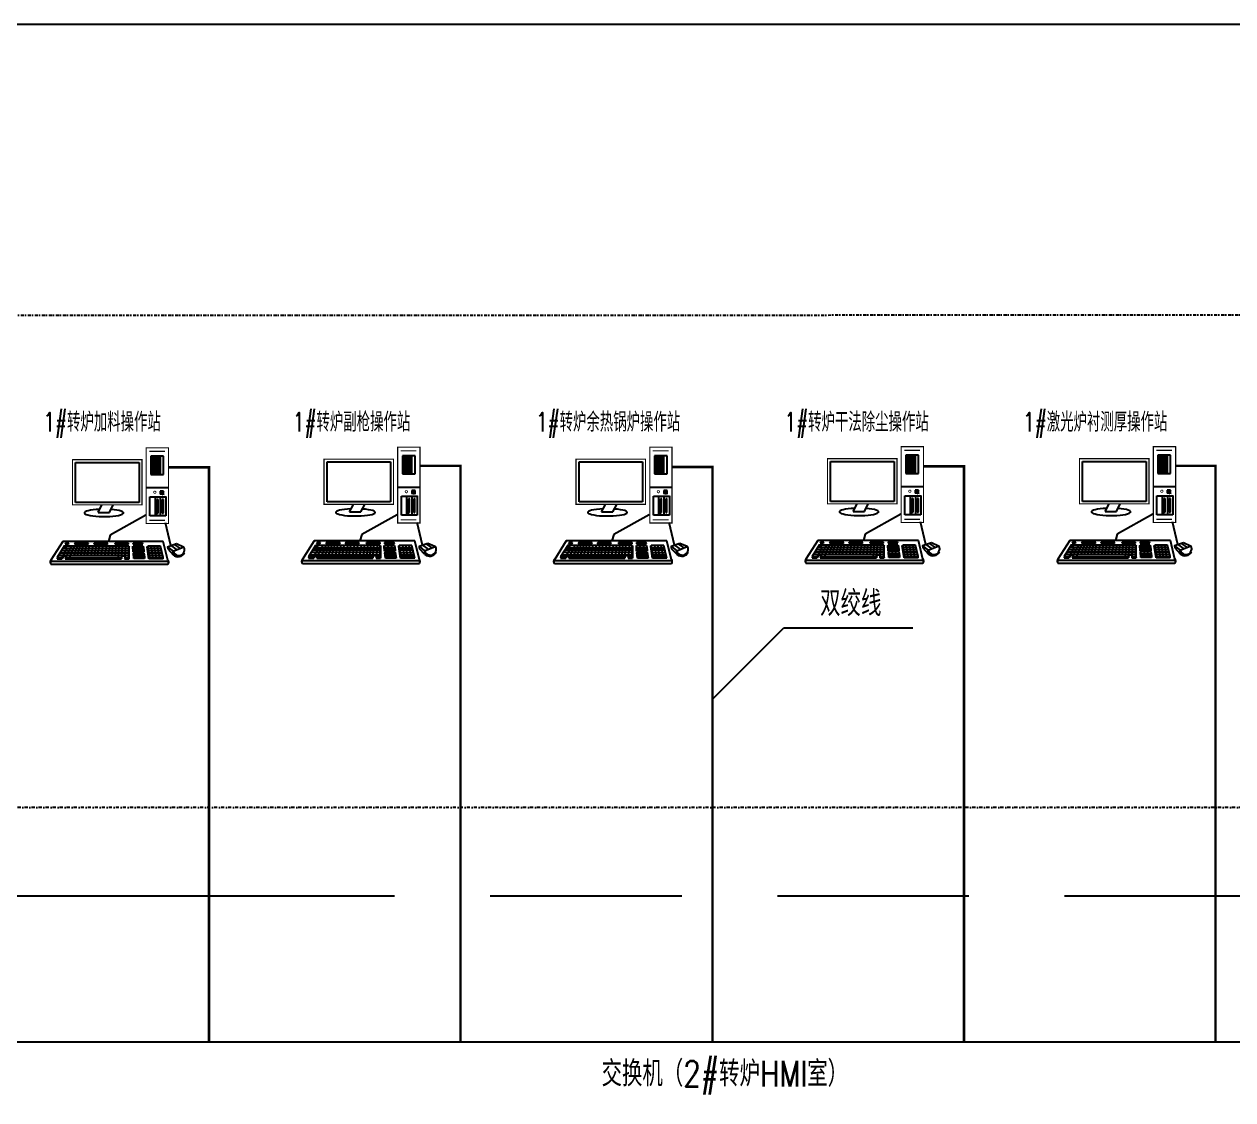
# Model space of a CAD drawing. Extents: x 3579 to 5426, y 430 to 1024.
# Drawn here: x 4655.3 to 4844.7, y 855.4 to 1023.9 of the extents above; entities that cross this region are included whole.
import ezdxf

# ---------------------------------------------------------------- set-up
doc = ezdxf.new("R2010")
doc.units = 0
doc.linetypes.add('AM_ISO09W050', pattern=[22.5, 12, -1.5, 3, -1.5, 3, -1.5])
doc.linetypes.add('DASHDOT', pattern=[1, 0.5, -0.25, 0, -0.25])
doc.layers.get('0').update_dxf_attribs({"linetype": 'CONTINUOUS'})
doc.layers.add('TKB', color=7, linetype='CONTINUOUS')
doc.styles.add('HZB', font='txtB', dxfattribs={"width": 0.8, "bigfont": 'HzTxtB'})

msp = doc.modelspace()

# ---------------------------------------------------------------- linework, layer by layer
at = {"linetype": 'DASHDOT'}
for p, q in [((4605.25, 978.32), (4891.24, 978.37)), ((4891.24, 901.17), (4605.25, 901.17))]:
    msp.add_line(p, q, dxfattribs=at)
for p, q in [((4663.34, 955.26), (4673.28, 955.26)), ((4663.34, 948.97), (4663.34, 955.26)), ((4673.28, 955.26), (4673.28, 948.97)), ((4675.14, 956.22), (4675.14, 953.37)), ((4677.13, 956.22), (4675.14, 956.22)), ((4675.51, 953.37), (4675.51, 956.22)), ((4675.67, 953.37), (4675.67, 956.22)), ((4675.83, 953.37), (4675.83, 956.22)), ((4675.99, 953.37), (4675.99, 956.22)), ((4676.16, 953.37), (4676.16, 956.22)), ((4676.3, 953.37), (4676.3, 956.22)), ((4676.46, 953.37), (4676.46, 956.22)), ((4676.64, 953.37), (4676.64, 956.22)), ((4677.13, 953.37), (4677.13, 956.22)), ((4702.75, 955.34), (4712.69, 955.34)), ((4702.75, 949.05), (4702.75, 955.34)), ((4712.69, 955.34), (4712.69, 949.05)), ((4714.55, 956.3), (4714.55, 953.45)), ((4716.54, 956.3), (4714.55, 956.3)), ((4714.92, 953.45), (4714.92, 956.3)), ((4715.08, 953.45), (4715.08, 956.3)), ((4715.24, 953.45), (4715.24, 956.3)), ((4715.41, 953.45), (4715.41, 956.3)), ((4715.57, 953.45), (4715.57, 956.3)), ((4715.71, 953.45), (4715.71, 956.3)), ((4715.87, 953.45), (4715.87, 956.3)), ((4716.05, 953.45), (4716.05, 956.3)), ((4716.54, 953.45), (4716.54, 956.3)), ((4742.24, 955.34), (4752.18, 955.34)), ((4742.24, 949.05), (4742.24, 955.34)), ((4752.18, 955.34), (4752.18, 949.05)), ((4754.04, 956.3), (4754.04, 953.45)), ((4756.03, 956.3), (4754.04, 956.3)), ((4754.41, 953.45), (4754.41, 956.3)), ((4754.57, 953.45), (4754.57, 956.3)), ((4754.73, 953.45), (4754.73, 956.3)), ((4754.9, 953.45), (4754.9, 956.3)), ((4755.06, 953.45), (4755.06, 956.3)), ((4755.2, 953.45), (4755.2, 956.3)), ((4755.36, 953.45), (4755.36, 956.3)), ((4755.54, 953.45), (4755.54, 956.3)), ((4756.03, 953.45), (4756.03, 956.3)), ((4781.65, 955.42), (4791.6, 955.42)), ((4781.65, 949.13), (4781.65, 955.42)), ((4791.6, 955.42), (4791.6, 949.13)), ((4793.45, 956.38), (4793.45, 953.53)), ((4795.44, 956.38), (4793.45, 956.38)), ((4793.82, 953.53), (4793.82, 956.38)), ((4793.98, 953.53), (4793.98, 956.38)), ((4794.14, 953.53), (4794.14, 956.38)), ((4794.31, 953.53), (4794.31, 956.38)), ((4794.47, 953.53), (4794.47, 956.38)), ((4794.61, 953.53), (4794.61, 956.38)), ((4794.77, 953.53), (4794.77, 956.38)), ((4794.96, 953.53), (4794.96, 956.38)), ((4795.44, 953.53), (4795.44, 956.38)), ((4821.14, 955.42), (4831.09, 955.42)), ((4821.14, 949.13), (4821.14, 955.42)), ((4831.09, 955.42), (4831.09, 949.13)), ((4832.94, 956.38), (4832.94, 953.53)), ((4834.93, 956.38), (4832.94, 956.38)), ((4833.31, 953.53), (4833.31, 956.38)), ((4833.47, 953.53), (4833.47, 956.38)), ((4833.64, 953.53), (4833.64, 956.38)), ((4833.8, 953.53), (4833.8, 956.38)), ((4833.96, 953.53), (4833.96, 956.38)), ((4834.1, 953.53), (4834.1, 956.38)), ((4834.26, 953.53), (4834.26, 956.38)), ((4834.45, 953.53), (4834.45, 956.38)), ((4834.93, 953.53), (4834.93, 956.38)), ((4675.14, 953.37), (4677.13, 953.37)), ((4714.55, 953.45), (4716.54, 953.45)), ((4754.04, 953.45), (4756.03, 953.45)), ((4793.45, 953.53), (4795.44, 953.53)), ((4832.94, 953.53), (4834.93, 953.53)), ((4677.9, 951.26), (4674.4, 951.26)), ((4717.31, 951.34), (4713.81, 951.34)), ((4716.54, 950.83), (4716.01, 950.83)), ((4716.01, 950.83), (4716.01, 950.37)), ((4716.26, 950.8), (4716.01, 950.83)), ((4716.45, 950.72), (4716.26, 950.8)), ((4716.26, 950.8), (4716.26, 950.34)), ((4716.53, 950.83), (4716.45, 950.72)), ((4716.54, 950.37), (4716.54, 950.83)), ((4756.8, 951.34), (4753.31, 951.34)), ((4756.03, 950.83), (4755.5, 950.83)), ((4755.5, 950.83), (4755.5, 950.37)), ((4755.75, 950.8), (4755.5, 950.83)), ((4755.94, 950.72), (4755.75, 950.8)), ((4755.75, 950.8), (4755.75, 950.34)), ((4756.02, 950.83), (4755.94, 950.72)), ((4756.03, 950.37), (4756.03, 950.83)), ((4796.21, 951.42), (4792.72, 951.42)), ((4795.44, 950.91), (4794.91, 950.91)), ((4794.91, 950.91), (4794.91, 950.45)), ((4795.16, 950.88), (4794.91, 950.91)), ((4795.35, 950.8), (4795.16, 950.88)), ((4795.16, 950.88), (4795.16, 950.42)), ((4795.44, 950.91), (4795.35, 950.8)), ((4795.36, 950.8), (4795.36, 950.34)), ((4795.44, 950.45), (4795.44, 950.91)), ((4835.71, 951.42), (4832.21, 951.42)), ((4834.93, 950.91), (4834.4, 950.91)), ((4834.4, 950.91), (4834.4, 950.45)), ((4834.65, 950.88), (4834.4, 950.91)), ((4834.85, 950.8), (4834.65, 950.88)), ((4834.66, 950.88), (4834.66, 950.42)), ((4834.93, 950.91), (4834.85, 950.8)), ((4834.85, 950.8), (4834.85, 950.34)), ((4834.93, 950.45), (4834.93, 950.91)), ((4673.28, 948.97), (4663.34, 948.97)), ((4674.98, 946.88), (4674.98, 949.87)), ((4674.98, 949.87), (4677.5, 949.87)), ((4675.79, 949.87), (4675.79, 946.88)), ((4676.09, 949.45), (4676.09, 947.3)), ((4676.3, 949.45), (4676.09, 949.45)), ((4676.27, 947.3), (4676.27, 949.45)), ((4677.13, 950.75), (4676.6, 950.75)), ((4676.6, 950.75), (4676.6, 950.29)), ((4676.85, 950.72), (4676.6, 950.75)), ((4676.85, 950.26), (4676.6, 950.29)), ((4676.62, 949.85), (4676.62, 946.86)), ((4677.04, 950.64), (4676.85, 950.72)), ((4676.85, 950.72), (4676.85, 950.26)), ((4677.04, 950.18), (4676.85, 950.26)), ((4676.92, 949.45), (4676.92, 947.3)), ((4677.13, 949.45), (4676.92, 949.45)), ((4677.12, 950.75), (4677.04, 950.64)), ((4677.12, 950.29), (4677.04, 950.18)), ((4677.05, 950.64), (4677.05, 950.18)), ((4677.11, 947.3), (4677.11, 949.45)), ((4677.13, 950.29), (4677.13, 950.75)), ((4677.48, 949.92), (4677.48, 946.88)), ((4712.69, 949.05), (4702.75, 949.05)), ((4714.39, 946.96), (4714.39, 949.95)), ((4714.39, 949.95), (4716.91, 949.95)), ((4715.2, 949.95), (4715.2, 946.96)), ((4715.5, 949.53), (4715.5, 947.38)), ((4715.71, 949.53), (4715.5, 949.53)), ((4715.68, 947.38), (4715.68, 949.53)), ((4716.26, 950.34), (4716.01, 950.37)), ((4716.03, 949.93), (4716.03, 946.94)), ((4716.45, 950.26), (4716.26, 950.34)), ((4716.33, 949.53), (4716.33, 947.38)), ((4716.54, 949.53), (4716.33, 949.53)), ((4716.53, 950.37), (4716.45, 950.26)), ((4716.46, 950.72), (4716.46, 950.26)), ((4716.52, 947.38), (4716.52, 949.53)), ((4716.89, 950), (4716.89, 946.96)), ((4752.18, 949.05), (4742.24, 949.05)), ((4753.88, 946.96), (4753.88, 949.95)), ((4753.88, 949.95), (4756.4, 949.95)), ((4754.69, 949.95), (4754.69, 946.96)), ((4754.99, 949.53), (4754.99, 947.38)), ((4755.2, 949.53), (4754.99, 949.53)), ((4755.17, 947.38), (4755.17, 949.53)), ((4755.75, 950.34), (4755.5, 950.37)), ((4755.52, 949.93), (4755.52, 946.94)), ((4755.94, 950.26), (4755.75, 950.34)), ((4755.82, 949.53), (4755.82, 947.38)), ((4756.03, 949.53), (4755.82, 949.53)), ((4756.02, 950.37), (4755.94, 950.26)), ((4755.95, 950.72), (4755.95, 950.26)), ((4756.01, 947.38), (4756.01, 949.53)), ((4756.38, 950), (4756.38, 946.96)), ((4791.6, 949.13), (4781.65, 949.13)), ((4793.29, 947.04), (4793.29, 950.03)), ((4793.29, 950.03), (4795.81, 950.03)), ((4794.1, 950.03), (4794.1, 947.04)), ((4794.4, 949.61), (4794.4, 947.46)), ((4794.61, 949.61), (4794.4, 949.61)), ((4794.58, 947.46), (4794.58, 949.61)), ((4795.16, 950.42), (4794.91, 950.44)), ((4794.93, 950.01), (4794.93, 947.02)), ((4795.35, 950.34), (4795.16, 950.42)), ((4795.23, 949.61), (4795.23, 947.46)), ((4795.44, 949.61), (4795.23, 949.61)), ((4795.44, 950.45), (4795.35, 950.34)), ((4795.42, 947.46), (4795.42, 949.61)), ((4795.79, 950.07), (4795.79, 947.04)), ((4831.09, 949.13), (4821.14, 949.13)), ((4832.78, 947.04), (4832.78, 950.03)), ((4832.78, 950.03), (4835.3, 950.03)), ((4833.59, 950.03), (4833.59, 947.04)), ((4833.89, 949.61), (4833.89, 947.46)), ((4834.1, 949.61), (4833.89, 949.61)), ((4834.08, 947.46), (4834.08, 949.61)), ((4834.65, 950.42), (4834.4, 950.44)), ((4834.42, 950.01), (4834.42, 947.02)), ((4834.85, 950.34), (4834.65, 950.42)), ((4834.72, 949.61), (4834.72, 947.46)), ((4834.93, 949.61), (4834.72, 949.61)), ((4834.93, 950.45), (4834.85, 950.34)), ((4834.91, 947.46), (4834.91, 949.61)), ((4835.28, 950.07), (4835.28, 947.04)), ((4666.86, 947.42), (4667.47, 948.61)), ((4666.86, 947.42), (4668.63, 947.42)), ((4668.63, 947.42), (4669.25, 948.61)), ((4674.34, 946.97), (4668.77, 943.86)), ((4676.09, 947.3), (4676.27, 947.3)), ((4676.92, 947.3), (4677.11, 947.3)), ((4706.27, 947.5), (4706.89, 948.68)), ((4706.27, 947.5), (4708.04, 947.5)), ((4708.04, 947.5), (4708.66, 948.68)), ((4713.75, 947.05), (4708.19, 943.94)), ((4715.5, 947.38), (4715.68, 947.38)), ((4716.33, 947.38), (4716.52, 947.38)), ((4745.76, 947.5), (4746.38, 948.68)), ((4745.76, 947.5), (4747.53, 947.5)), ((4747.53, 947.5), (4748.15, 948.68)), ((4753.24, 947.05), (4747.68, 943.94)), ((4754.99, 947.38), (4755.17, 947.38)), ((4755.82, 947.38), (4756.01, 947.38)), ((4785.17, 947.58), (4785.79, 948.76)), ((4785.17, 947.58), (4786.94, 947.58)), ((4786.94, 947.58), (4787.56, 948.76)), ((4792.65, 947.13), (4787.09, 944.02)), ((4795.79, 947.04), (4793.29, 947.04)), ((4794.4, 947.46), (4794.58, 947.46)), ((4795.23, 947.46), (4795.42, 947.46)), ((4824.66, 947.58), (4825.28, 948.76)), ((4824.66, 947.58), (4826.43, 947.58)), ((4826.43, 947.58), (4827.05, 948.76)), ((4832.15, 947.13), (4826.58, 944.02)), ((4835.28, 947.04), (4832.78, 947.04)), ((4833.89, 947.46), (4834.08, 947.46)), ((4834.72, 947.46), (4834.91, 947.46)), ((4677.48, 946.88), (4674.98, 946.88)), ((4678.27, 942.23), (4677.44, 945.78)), ((4716.89, 946.96), (4714.39, 946.96)), ((4717.68, 942.31), (4716.85, 945.86)), ((4756.38, 946.96), (4753.88, 946.96)), ((4757.17, 942.31), (4756.34, 945.86)), ((4796.59, 942.39), (4795.75, 945.94)), ((4836.08, 942.39), (4835.24, 945.94)), ((4668.77, 943.86), (4668.48, 942.86)), ((4708.19, 943.94), (4707.89, 942.94)), ((4747.68, 943.94), (4747.38, 942.94)), ((4787.09, 944.02), (4786.8, 943.02)), ((4826.58, 944.02), (4826.29, 943.02)), ((4661.32, 942.86), (4659.46, 939.93)), ((4661.55, 942.14), (4660.45, 940.36)), ((4661.12, 941.45), (4671.68, 941.45)), ((4662, 941.8), (4661.21, 940.36)), ((4677.09, 942.86), (4661.32, 942.86)), ((4661.34, 941.79), (4671.68, 941.79)), ((4671.68, 942.14), (4661.51, 942.14)), ((4661.8, 942.62), (4661.69, 942.42)), ((4661.69, 942.42), (4662.23, 942.42)), ((4661.76, 941.8), (4661.93, 942.14)), ((4662.65, 942.14), (4661.76, 940.36)), ((4662.3, 942.62), (4661.79, 942.62)), ((4662.23, 942.42), (4662.3, 942.62)), ((4663.13, 942.14), (4662.51, 940.67)), ((4663.58, 942.11), (4663.06, 940.67)), ((4663.28, 942.62), (4663.16, 942.42)), ((4663.16, 942.42), (4665.32, 942.42)), ((4665.39, 942.62), (4663.27, 942.62)), ((4664.02, 942.11), (4663.58, 940.7)), ((4663.79, 942.62), (4663.71, 942.41)), ((4664.5, 942.14), (4664.09, 940.7)), ((4664.28, 942.62), (4664.22, 942.42)), ((4664.98, 942.14), (4664.64, 940.7)), ((4664.81, 942.62), (4664.75, 942.41)), ((4665.47, 942.14), (4665.16, 940.7)), ((4665.32, 942.42), (4665.39, 942.62)), ((4665.98, 942.14), (4665.77, 940.74)), ((4666.26, 942.62), (4666.19, 942.42)), ((4666.19, 942.42), (4668.31, 942.42)), ((4668.37, 942.62), (4666.25, 942.62)), ((4666.53, 942.14), (4666.32, 940.74)), ((4666.77, 942.62), (4666.73, 942.41)), ((4667.01, 942.14), (4666.8, 940.74)), ((4667.3, 942.62), (4667.24, 942.42)), ((4667.56, 942.14), (4667.35, 940.74)), ((4667.86, 942.62), (4667.82, 942.41)), ((4668.11, 942.14), (4667.9, 940.74)), ((4668.31, 942.42), (4668.37, 942.62)), ((4668.66, 942.14), (4668.45, 940.74)), ((4669.14, 942.14), (4669.04, 940.7)), ((4669.54, 942.62), (4669.48, 942.42)), ((4669.48, 942.42), (4671.64, 942.42)), ((4671.65, 942.62), (4669.53, 942.62)), ((4669.66, 942.13), (4669.55, 940.69)), ((4670.05, 942.62), (4670.03, 942.41)), ((4670.14, 942.13), (4670.03, 940.69)), ((4670.62, 942.13), (4670.51, 940.69)), ((4670.54, 942.62), (4670.54, 942.42)), ((4671.17, 942.13), (4671.06, 940.69)), ((4671.07, 942.62), (4671.07, 942.41)), ((4671.64, 942.42), (4671.65, 942.62)), ((4671.68, 942.14), (4671.74, 942.04)), ((4671.68, 940.36), (4671.68, 942.14)), ((4671.75, 941.97), (4671.75, 942.07)), ((4671.75, 940.15), (4671.75, 941.97)), ((4672.31, 942.06), (4672.33, 942.14)), ((4672.35, 941.26), (4672.31, 942.06)), ((4672.33, 942.63), (4672.35, 942.43)), ((4673.83, 942.64), (4672.34, 942.64)), ((4672.38, 941.46), (4672.34, 942.14)), ((4672.34, 942.14), (4673.92, 942.14)), ((4672.35, 942.43), (4673.89, 942.43)), ((4672.36, 941.26), (4672.38, 941.43)), ((4672.38, 941.8), (4673.95, 941.8)), ((4674.02, 941.46), (4672.38, 941.46)), ((4672.84, 942.64), (4672.87, 942.44)), ((4672.85, 942.14), (4672.92, 941.46)), ((4672.92, 941.45), (4672.92, 941.26)), ((4673.37, 942.64), (4673.41, 942.43)), ((4673.4, 942.14), (4673.47, 941.46)), ((4673.47, 941.45), (4673.46, 941.26)), ((4673.89, 942.43), (4673.83, 942.64)), ((4673.92, 942.14), (4674.02, 941.46)), ((4674.02, 941.46), (4674.03, 941.26)), ((4674.57, 942), (4674.64, 942.14)), ((4674.84, 940.15), (4674.57, 942)), ((4674.69, 941.8), (4674.62, 941.67)), ((4676.63, 942.14), (4674.64, 942.14)), ((4674.64, 942.11), (4674.91, 940.36)), ((4674.73, 941.46), (4674.67, 941.32)), ((4674.71, 941.8), (4676.73, 941.8)), ((4674.74, 941.46), (4676.8, 941.46)), ((4675.15, 942.14), (4675.43, 940.36)), ((4675.63, 942.14), (4675.94, 940.36)), ((4676.15, 942.14), (4676.49, 940.36)), ((4677.04, 940.36), (4676.63, 942.14)), ((4677.8, 939.93), (4677.09, 942.86)), ((4677.75, 942.05), (4679.15, 942.53)), ((4677.75, 942.05), (4677.77, 941.69)), ((4677.75, 942.03), (4678.63, 941.33)), ((4677.77, 941.69), (4678.63, 940.77)), ((4678.25, 942.25), (4679.21, 941.55)), ((4678.63, 941.33), (4680.29, 942.01)), ((4678.63, 940.77), (4678.65, 941.31)), ((4678.79, 942.41), (4679.73, 941.77)), ((4679.15, 942.53), (4680.25, 942.03)), ((4680.25, 942.03), (4680.32, 941.98)), ((4700.73, 942.94), (4698.87, 940.01)), ((4700.96, 942.22), (4699.86, 940.44)), ((4700.53, 941.53), (4711.09, 941.53)), ((4701.41, 941.88), (4700.62, 940.44)), ((4716.5, 942.94), (4700.73, 942.94)), ((4700.75, 941.87), (4711.09, 941.87)), ((4711.09, 942.22), (4700.93, 942.22)), ((4701.21, 942.7), (4701.1, 942.5)), ((4701.1, 942.5), (4701.64, 942.5)), ((4701.17, 941.88), (4701.34, 942.22)), ((4702.06, 942.22), (4701.17, 940.44)), ((4701.71, 942.7), (4701.2, 942.7)), ((4701.64, 942.5), (4701.71, 942.7)), ((4702.54, 942.22), (4701.92, 940.75)), ((4702.99, 942.19), (4702.47, 940.75)), ((4702.69, 942.7), (4702.57, 942.5)), ((4702.57, 942.5), (4704.73, 942.5)), ((4704.8, 942.7), (4702.68, 942.7)), ((4703.43, 942.19), (4702.99, 940.78)), ((4703.2, 942.7), (4703.12, 942.49)), ((4703.91, 942.22), (4703.5, 940.78)), ((4703.69, 942.7), (4703.63, 942.5)), ((4704.4, 942.22), (4704.05, 940.78)), ((4704.22, 942.7), (4704.16, 942.49)), ((4704.88, 942.22), (4704.57, 940.78)), ((4704.73, 942.5), (4704.8, 942.7)), ((4705.39, 942.22), (4705.19, 940.81)), ((4705.67, 942.7), (4705.6, 942.5)), ((4705.6, 942.5), (4707.72, 942.5)), ((4707.78, 942.7), (4705.66, 942.7)), ((4705.94, 942.22), (4705.73, 940.81)), ((4706.18, 942.7), (4706.14, 942.49)), ((4706.42, 942.22), (4706.22, 940.81)), ((4706.71, 942.7), (4706.65, 942.5)), ((4706.97, 942.22), (4706.77, 940.81)), ((4707.27, 942.7), (4707.23, 942.49)), ((4707.52, 942.22), (4707.32, 940.81)), ((4707.72, 942.5), (4707.78, 942.7)), ((4708.07, 942.22), (4707.86, 940.81)), ((4708.55, 942.22), (4708.45, 940.78)), ((4708.95, 942.7), (4708.9, 942.5)), ((4708.9, 942.5), (4711.05, 942.5)), ((4711.06, 942.7), (4708.94, 942.7)), ((4709.07, 942.21), (4708.96, 940.77)), ((4709.46, 942.7), (4709.44, 942.49)), ((4709.55, 942.21), (4709.44, 940.77)), ((4710.03, 942.21), (4709.93, 940.77)), ((4709.95, 942.7), (4709.95, 942.5)), ((4710.48, 942.7), (4710.49, 942.49)), ((4710.58, 942.21), (4710.48, 940.77)), ((4711.05, 942.5), (4711.06, 942.7)), ((4711.09, 940.44), (4711.09, 942.22)), ((4711.09, 942.21), (4711.15, 942.12)), ((4711.16, 942.05), (4711.16, 942.15)), ((4711.16, 940.23), (4711.16, 942.05)), ((4711.72, 942.14), (4711.75, 942.22)), ((4711.76, 941.34), (4711.72, 942.14)), ((4711.74, 942.71), (4711.76, 942.51)), ((4713.24, 942.72), (4711.75, 942.72)), ((4711.79, 941.54), (4711.75, 942.22)), ((4711.75, 942.22), (4713.33, 942.22)), ((4711.77, 942.51), (4713.3, 942.51)), ((4711.77, 941.34), (4711.79, 941.51)), ((4713.44, 941.34), (4711.77, 941.34)), ((4711.79, 941.88), (4713.36, 941.88)), ((4713.43, 941.54), (4711.79, 941.54)), ((4712.25, 942.72), (4712.28, 942.52)), ((4712.26, 942.22), (4712.33, 941.54)), ((4712.33, 941.53), (4712.33, 941.34)), ((4712.78, 942.72), (4712.82, 942.51)), ((4712.81, 942.22), (4712.88, 941.54)), ((4712.88, 941.53), (4712.87, 941.34)), ((4713.3, 942.51), (4713.24, 942.72)), ((4713.33, 942.22), (4713.43, 941.54)), ((4713.43, 941.54), (4713.44, 941.34)), ((4713.98, 942.08), (4714.05, 942.22)), ((4714.25, 940.23), (4713.98, 942.08)), ((4714.1, 941.88), (4714.03, 941.75)), ((4716.04, 942.22), (4714.05, 942.22)), ((4714.05, 942.19), (4714.32, 940.44)), ((4714.14, 941.54), (4714.08, 941.4)), ((4714.12, 941.88), (4716.14, 941.88)), ((4714.15, 941.54), (4716.21, 941.54)), ((4714.56, 942.22), (4714.84, 940.44)), ((4715.04, 942.22), (4715.35, 940.44)), ((4715.56, 942.22), (4715.9, 940.44)), ((4716.45, 940.44), (4716.04, 942.22)), ((4717.21, 940.01), (4716.5, 942.94)), ((4717.16, 942.13), (4718.56, 942.61)), ((4717.16, 942.13), (4717.18, 941.77)), ((4717.16, 942.11), (4718.04, 941.41)), ((4717.18, 941.77), (4718.04, 940.85)), ((4717.66, 942.33), (4718.62, 941.63)), ((4718.04, 941.41), (4719.7, 942.09)), ((4718.04, 940.85), (4718.06, 941.39)), ((4718.2, 942.49), (4719.14, 941.85)), ((4718.56, 942.61), (4719.66, 942.11)), ((4719.66, 942.11), (4719.74, 942.06)), ((4740.23, 942.94), (4738.36, 940.01)), ((4740.45, 942.22), (4739.35, 940.44)), ((4740.02, 941.53), (4750.58, 941.53)), ((4740.9, 941.88), (4740.11, 940.44)), ((4755.99, 942.94), (4740.23, 942.94)), ((4740.24, 941.87), (4750.58, 941.87)), ((4750.58, 942.22), (4740.42, 942.22)), ((4740.7, 942.7), (4740.59, 942.5)), ((4740.59, 942.5), (4741.13, 942.5)), ((4740.66, 941.88), (4740.83, 942.22)), ((4741.55, 942.22), (4740.66, 940.44)), ((4741.2, 942.7), (4740.69, 942.7)), ((4741.13, 942.5), (4741.2, 942.7)), ((4742.03, 942.22), (4741.41, 940.75)), ((4742.48, 942.19), (4741.96, 940.75)), ((4742.18, 942.7), (4742.07, 942.5)), ((4742.07, 942.5), (4744.22, 942.5)), ((4744.29, 942.7), (4742.17, 942.7)), ((4742.92, 942.19), (4742.48, 940.78)), ((4742.69, 942.7), (4742.61, 942.49)), ((4743.4, 942.22), (4742.99, 940.78)), ((4743.18, 942.7), (4743.12, 942.5)), ((4743.89, 942.22), (4743.54, 940.78)), ((4743.71, 942.7), (4743.66, 942.49)), ((4744.37, 942.22), (4744.06, 940.78)), ((4744.22, 942.5), (4744.29, 942.7)), ((4744.88, 942.22), (4744.68, 940.81)), ((4745.16, 942.7), (4745.09, 942.5)), ((4745.09, 942.5), (4747.21, 942.5)), ((4747.27, 942.7), (4745.15, 942.7)), ((4745.43, 942.22), (4745.23, 940.81)), ((4745.67, 942.7), (4745.63, 942.49)), ((4745.91, 942.22), (4745.71, 940.81)), ((4746.2, 942.7), (4746.14, 942.5)), ((4746.46, 942.22), (4746.26, 940.81)), ((4746.76, 942.7), (4746.72, 942.49)), ((4747.01, 942.22), (4746.81, 940.81)), ((4747.21, 942.5), (4747.27, 942.7)), ((4747.56, 942.22), (4747.36, 940.81)), ((4748.04, 942.22), (4747.94, 940.78)), ((4748.44, 942.7), (4748.39, 942.5)), ((4748.39, 942.5), (4750.54, 942.5)), ((4750.55, 942.7), (4748.43, 942.7)), ((4748.56, 942.21), (4748.45, 940.77)), ((4748.95, 942.7), (4748.93, 942.49)), ((4749.04, 942.21), (4748.94, 940.77)), ((4749.52, 942.21), (4749.42, 940.77)), ((4749.44, 942.7), (4749.44, 942.5)), ((4749.97, 942.7), (4749.98, 942.49)), ((4750.07, 942.21), (4749.97, 940.77)), ((4750.54, 942.5), (4750.55, 942.7)), ((4750.58, 940.44), (4750.58, 942.22)), ((4750.58, 942.21), (4750.64, 942.12)), ((4750.65, 942.05), (4750.65, 942.15)), ((4750.65, 940.23), (4750.65, 942.05)), ((4751.21, 942.14), (4751.24, 942.22)), ((4751.25, 941.34), (4751.21, 942.14)), ((4751.23, 942.71), (4751.25, 942.51)), ((4752.73, 942.72), (4751.24, 942.72)), ((4751.29, 941.54), (4751.24, 942.22)), ((4751.24, 942.22), (4752.82, 942.22)), ((4751.26, 942.51), (4752.79, 942.51)), ((4751.26, 941.34), (4751.28, 941.51)), ((4752.93, 941.34), (4751.26, 941.34)), ((4751.29, 941.88), (4752.85, 941.88)), ((4752.92, 941.54), (4751.29, 941.54)), ((4751.74, 942.72), (4751.77, 942.52)), ((4751.75, 942.22), (4751.82, 941.54)), ((4751.82, 941.53), (4751.82, 941.34)), ((4752.27, 942.72), (4752.31, 942.51)), ((4752.3, 942.22), (4752.37, 941.54)), ((4752.37, 941.53), (4752.36, 941.34)), ((4752.79, 942.51), (4752.73, 942.72)), ((4752.82, 942.22), (4752.92, 941.54)), ((4752.92, 941.54), (4752.93, 941.34)), ((4753.47, 942.08), (4753.54, 942.22)), ((4753.74, 940.23), (4753.47, 942.08)), ((4753.59, 941.88), (4753.52, 941.75)), ((4755.53, 942.22), (4753.54, 942.22)), ((4753.54, 942.19), (4753.81, 940.44)), ((4753.63, 941.54), (4753.57, 941.4)), ((4753.61, 941.88), (4755.63, 941.88)), ((4753.64, 941.54), (4755.7, 941.54)), ((4754.05, 942.22), (4754.33, 940.44)), ((4754.53, 942.22), (4754.84, 940.44)), ((4755.05, 942.22), (4755.39, 940.44)), ((4755.94, 940.44), (4755.53, 942.22)), ((4756.7, 940.01), (4755.99, 942.94)), ((4756.65, 942.13), (4758.05, 942.61)), ((4756.65, 942.13), (4756.67, 941.77)), ((4756.65, 942.11), (4757.53, 941.41)), ((4756.67, 941.77), (4757.53, 940.85)), ((4757.15, 942.33), (4758.11, 941.63)), ((4757.53, 941.41), (4759.19, 942.09)), ((4757.53, 940.85), (4757.55, 941.39)), ((4757.69, 942.49), (4758.63, 941.85)), ((4758.05, 942.61), (4759.15, 942.11)), ((4759.15, 942.11), (4759.23, 942.06)), ((4779.64, 943.02), (4777.77, 940.09)), ((4779.86, 942.3), (4778.76, 940.52)), ((4779.43, 941.61), (4790, 941.61)), ((4780.31, 941.96), (4779.52, 940.52)), ((4795.4, 943.02), (4779.64, 943.02)), ((4779.65, 941.95), (4790, 941.95)), ((4790, 942.3), (4779.83, 942.3)), ((4780.11, 942.78), (4780, 942.58)), ((4780, 942.58), (4780.55, 942.58)), ((4780.07, 941.96), (4780.24, 942.3)), ((4780.96, 942.3), (4780.07, 940.52)), ((4780.61, 942.78), (4780.1, 942.78)), ((4780.55, 942.58), (4780.61, 942.78)), ((4781.44, 942.3), (4780.82, 940.83)), ((4781.89, 942.27), (4781.37, 940.83)), ((4781.59, 942.78), (4781.48, 942.58)), ((4781.48, 942.58), (4783.63, 942.58)), ((4783.7, 942.78), (4781.58, 942.78)), ((4782.33, 942.27), (4781.89, 940.86)), ((4782.1, 942.77), (4782.02, 942.57)), ((4782.82, 942.3), (4782.4, 940.86)), ((4782.59, 942.78), (4782.53, 942.58)), ((4783.3, 942.3), (4782.95, 940.86)), ((4783.12, 942.78), (4783.07, 942.57)), ((4783.78, 942.3), (4783.47, 940.86)), ((4783.63, 942.58), (4783.7, 942.78)), ((4784.29, 942.3), (4784.09, 940.89)), ((4784.57, 942.78), (4784.5, 942.58)), ((4784.5, 942.58), (4786.62, 942.58)), ((4786.68, 942.78), (4784.56, 942.78)), ((4784.84, 942.3), (4784.64, 940.89)), ((4785.08, 942.77), (4785.04, 942.57)), ((4785.32, 942.3), (4785.12, 940.89)), ((4785.61, 942.78), (4785.55, 942.58)), ((4785.87, 942.3), (4785.67, 940.89)), ((4786.17, 942.78), (4786.13, 942.57)), ((4786.42, 942.3), (4786.22, 940.89)), ((4786.62, 942.58), (4786.68, 942.78)), ((4786.97, 942.3), (4786.77, 940.89)), ((4787.45, 942.3), (4787.35, 940.86)), ((4787.85, 942.78), (4787.8, 942.58)), ((4787.8, 942.58), (4789.95, 942.58)), ((4789.96, 942.78), (4787.84, 942.78)), ((4787.97, 942.29), (4787.87, 940.85)), ((4788.36, 942.77), (4788.34, 942.57)), ((4788.45, 942.29), (4788.35, 940.85)), ((4788.93, 942.29), (4788.83, 940.85)), ((4788.85, 942.78), (4788.85, 942.58)), ((4789.38, 942.78), (4789.39, 942.57)), ((4789.48, 942.29), (4789.38, 940.85)), ((4789.95, 942.58), (4789.96, 942.78)), ((4789.99, 942.29), (4790.06, 942.2)), ((4790, 940.52), (4790, 942.3)), ((4790.06, 942.13), (4790.06, 942.23)), ((4790.06, 940.31), (4790.06, 942.13)), ((4790.62, 942.22), (4790.65, 942.3)), ((4790.66, 941.42), (4790.62, 942.22)), ((4792.14, 942.8), (4790.65, 942.8)), ((4790.65, 942.79), (4790.66, 942.59)), ((4790.7, 941.61), (4790.65, 942.3)), ((4790.65, 942.3), (4792.23, 942.3)), ((4790.67, 942.59), (4792.2, 942.59)), ((4790.67, 941.42), (4790.69, 941.59)), ((4792.34, 941.42), (4790.67, 941.42)), ((4790.7, 941.96), (4792.26, 941.96)), ((4792.33, 941.61), (4790.7, 941.61)), ((4791.15, 942.8), (4791.19, 942.6)), ((4791.16, 942.3), (4791.23, 941.61)), ((4791.23, 941.61), (4791.23, 941.42)), ((4791.68, 942.8), (4791.72, 942.59)), ((4791.71, 942.3), (4791.78, 941.61)), ((4791.78, 941.61), (4791.78, 941.42)), ((4792.2, 942.59), (4792.14, 942.8)), ((4792.23, 942.3), (4792.33, 941.61)), ((4792.33, 941.62), (4792.34, 941.42)), ((4792.88, 942.16), (4792.95, 942.3)), ((4793.16, 940.31), (4792.88, 942.16)), ((4793, 941.96), (4792.93, 941.83)), ((4794.94, 942.3), (4792.95, 942.3)), ((4792.95, 942.27), (4793.22, 940.52)), ((4793.04, 941.62), (4792.98, 941.48)), ((4793.02, 941.96), (4795.04, 941.96)), ((4793.05, 941.61), (4795.11, 941.61)), ((4793.46, 942.3), (4793.74, 940.52)), ((4793.95, 942.3), (4794.25, 940.52)), ((4794.46, 942.3), (4794.8, 940.52)), ((4795.35, 940.52), (4794.94, 942.3)), ((4796.12, 940.09), (4795.4, 943.02)), ((4796.06, 942.21), (4797.46, 942.69)), ((4796.06, 942.21), (4796.08, 941.85)), ((4796.06, 942.19), (4796.94, 941.49)), ((4796.08, 941.85), (4796.94, 940.93)), ((4796.56, 942.41), (4797.52, 941.71)), ((4796.94, 941.49), (4798.6, 942.17)), ((4796.94, 940.93), (4796.96, 941.47)), ((4797.1, 942.57), (4798.04, 941.93)), ((4797.46, 942.69), (4798.56, 942.19)), ((4798.56, 942.19), (4798.64, 942.14)), ((4819.13, 943.02), (4817.26, 940.09)), ((4819.35, 942.3), (4818.25, 940.52)), ((4818.92, 941.61), (4829.49, 941.61)), ((4819.8, 941.96), (4819.01, 940.52)), ((4834.89, 943.02), (4819.13, 943.02)), ((4819.14, 941.95), (4829.49, 941.95)), ((4829.49, 942.3), (4819.32, 942.3)), ((4819.6, 942.78), (4819.49, 942.58)), ((4819.49, 942.58), (4820.04, 942.58)), ((4819.56, 941.96), (4819.73, 942.3)), ((4820.45, 942.3), (4819.56, 940.52)), ((4820.1, 942.78), (4819.59, 942.78)), ((4820.04, 942.58), (4820.1, 942.78)), ((4820.93, 942.3), (4820.31, 940.83)), ((4821.38, 942.27), (4820.86, 940.83)), ((4821.08, 942.78), (4820.97, 942.58)), ((4820.97, 942.58), (4823.12, 942.58)), ((4823.19, 942.78), (4821.07, 942.78)), ((4821.83, 942.27), (4821.38, 940.86)), ((4821.59, 942.77), (4821.51, 942.57)), ((4822.31, 942.3), (4821.89, 940.86)), ((4822.08, 942.78), (4822.02, 942.58)), ((4822.79, 942.3), (4822.44, 940.86)), ((4822.61, 942.78), (4822.56, 942.57)), ((4823.27, 942.3), (4822.96, 940.86)), ((4823.12, 942.58), (4823.19, 942.78)), ((4823.78, 942.3), (4823.58, 940.89)), ((4824.06, 942.78), (4823.99, 942.58)), ((4823.99, 942.58), (4826.11, 942.58)), ((4826.17, 942.78), (4824.05, 942.78)), ((4824.33, 942.3), (4824.13, 940.89)), ((4824.57, 942.77), (4824.53, 942.57)), ((4824.81, 942.3), (4824.61, 940.89)), ((4825.1, 942.78), (4825.05, 942.58)), ((4825.36, 942.3), (4825.16, 940.89)), ((4825.66, 942.78), (4825.62, 942.57)), ((4825.91, 942.3), (4825.71, 940.89)), ((4826.11, 942.58), (4826.17, 942.78)), ((4826.46, 942.3), (4826.26, 940.89)), ((4826.94, 942.3), (4826.84, 940.86)), ((4827.34, 942.78), (4827.29, 942.58)), ((4827.29, 942.58), (4829.44, 942.58)), ((4829.45, 942.78), (4827.33, 942.78)), ((4827.46, 942.29), (4827.36, 940.85)), ((4827.85, 942.77), (4827.83, 942.57)), ((4827.94, 942.29), (4827.84, 940.85)), ((4828.42, 942.29), (4828.32, 940.85)), ((4828.34, 942.78), (4828.34, 942.58)), ((4828.87, 942.78), (4828.88, 942.57)), ((4828.97, 942.29), (4828.87, 940.85)), ((4829.44, 942.58), (4829.45, 942.78)), ((4829.48, 942.29), (4829.55, 942.2)), ((4829.49, 940.52), (4829.49, 942.3)), ((4829.55, 942.13), (4829.55, 942.23)), ((4829.55, 940.31), (4829.55, 942.13)), ((4830.11, 942.22), (4830.14, 942.3)), ((4830.15, 941.42), (4830.11, 942.22)), ((4831.64, 942.8), (4830.14, 942.8)), ((4830.14, 942.79), (4830.15, 942.59)), ((4830.19, 941.61), (4830.14, 942.3)), ((4830.14, 942.3), (4831.72, 942.3)), ((4830.16, 942.59), (4831.69, 942.59)), ((4830.16, 941.42), (4830.18, 941.59)), ((4831.83, 941.42), (4830.16, 941.42)), ((4830.19, 941.96), (4831.75, 941.96)), ((4831.82, 941.61), (4830.19, 941.61)), ((4830.64, 942.8), (4830.68, 942.6)), ((4830.65, 942.3), (4830.72, 941.61)), ((4830.72, 941.61), (4830.72, 941.42)), ((4831.17, 942.8), (4831.22, 942.59)), ((4831.2, 942.3), (4831.27, 941.61)), ((4831.27, 941.61), (4831.27, 941.42)), ((4831.69, 942.59), (4831.64, 942.8)), ((4831.72, 942.3), (4831.82, 941.61)), ((4831.82, 941.62), (4831.83, 941.42)), ((4832.37, 942.16), (4832.44, 942.3)), ((4832.65, 940.31), (4832.37, 942.16)), ((4832.49, 941.96), (4832.42, 941.83)), ((4834.43, 942.3), (4832.44, 942.3)), ((4832.44, 942.27), (4832.71, 940.52)), ((4832.54, 941.62), (4832.47, 941.48)), ((4832.51, 941.96), (4834.54, 941.96)), ((4832.54, 941.61), (4834.6, 941.61)), ((4832.96, 942.3), (4833.23, 940.52)), ((4833.44, 942.3), (4833.75, 940.52)), ((4833.95, 942.3), (4834.29, 940.52)), ((4834.84, 940.52), (4834.43, 942.3)), ((4835.61, 940.09), (4834.89, 943.02)), ((4835.55, 942.21), (4836.95, 942.69)), ((4835.55, 942.21), (4835.57, 941.85)), ((4835.55, 942.19), (4836.43, 941.49)), ((4835.57, 941.85), (4836.43, 940.93)), ((4836.05, 942.41), (4837.01, 941.71)), ((4836.43, 941.49), (4838.09, 942.17)), ((4836.43, 940.93), (4836.45, 941.47)), ((4836.59, 942.57), (4837.53, 941.93)), ((4836.95, 942.69), (4838.05, 942.19)), ((4838.05, 942.19), (4838.13, 942.14)), ((4659.46, 939.79), (4677.8, 939.79)), ((4660.46, 940.36), (4660.43, 940.15)), ((4660.45, 940.36), (4661.21, 940.36)), ((4660.45, 940.15), (4661.24, 940.15)), ((4660.66, 940.71), (4671.68, 940.71)), ((4660.86, 941.09), (4671.68, 941.09)), ((4661.24, 940.15), (4661.21, 940.36)), ((4661.45, 940.55), (4661.24, 940.15)), ((4661.41, 940.72), (4661.45, 940.55)), ((4661.44, 940.55), (4661.86, 940.55)), ((4661.75, 940.35), (4661.71, 940.15)), ((4661.71, 940.15), (4661.77, 940.15)), ((4661.75, 940.36), (4670.5, 940.36)), ((4661.76, 940.15), (4670.51, 940.15)), ((4662.41, 940.35), (4662.39, 940.15)), ((4662.51, 940.67), (4662.4, 940.37)), ((4670.03, 940.69), (4669.98, 940.16)), ((4670.51, 940.69), (4670.5, 940.36)), ((4670.51, 940.15), (4670.5, 940.36)), ((4670.56, 940.59), (4670.51, 940.15)), ((4670.56, 940.59), (4670.52, 940.71)), ((4670.56, 940.59), (4671.06, 940.59)), ((4671.04, 940.36), (4671.03, 940.15)), ((4671.03, 940.15), (4671.72, 940.15)), ((4671.06, 940.69), (4671.04, 940.36)), ((4671.05, 940.36), (4671.68, 940.36)), ((4671.68, 940.36), (4671.71, 940.15)), ((4674.03, 941.26), (4672.36, 941.26)), ((4672.47, 940.19), (4672.41, 941.03)), ((4672.42, 941.03), (4672.44, 941.11)), ((4672.47, 940.43), (4672.44, 941.11)), ((4672.44, 941.11), (4674.02, 941.11)), ((4672.47, 940.77), (4674.05, 940.77)), ((4674.12, 940.43), (4672.47, 940.43)), ((4672.48, 940.19), (4672.48, 940.4)), ((4674.15, 940.19), (4672.48, 940.19)), ((4672.95, 941.11), (4673.02, 940.43)), ((4673.02, 940.43), (4673.04, 940.19)), ((4673.5, 941.11), (4673.57, 940.43)), ((4673.57, 940.43), (4673.59, 940.19)), ((4674.02, 941.11), (4674.12, 940.43)), ((4674.12, 940.43), (4674.15, 940.19)), ((4674.8, 941.08), (4674.72, 940.94)), ((4674.86, 940.7), (4674.77, 940.58)), ((4674.81, 941.08), (4676.87, 941.08)), ((4674.84, 940.7), (4676.94, 940.7)), ((4674.91, 940.36), (4674.84, 940.15)), ((4677.08, 940.15), (4674.84, 940.15)), ((4674.91, 940.36), (4677.04, 940.36)), ((4675.42, 940.35), (4675.43, 940.15)), ((4675.94, 940.36), (4675.94, 940.15)), ((4676.49, 940.36), (4676.52, 940.15)), ((4677.08, 940.15), (4677.05, 940.36)), ((4698.87, 939.87), (4717.21, 939.87)), ((4698.89, 939.4), (4717.21, 939.4)), ((4699.87, 940.44), (4699.84, 940.23)), ((4699.86, 940.44), (4700.62, 940.44)), ((4699.86, 940.23), (4700.65, 940.23)), ((4700.07, 940.79), (4711.09, 940.79)), ((4700.27, 941.17), (4711.09, 941.17)), ((4700.65, 940.23), (4700.62, 940.44)), ((4700.86, 940.63), (4700.65, 940.23)), ((4700.82, 940.8), (4700.86, 940.63)), ((4700.85, 940.63), (4701.27, 940.63)), ((4701.16, 940.43), (4701.12, 940.23)), ((4701.12, 940.23), (4701.18, 940.23)), ((4701.17, 940.44), (4709.91, 940.44)), ((4701.17, 940.23), (4709.93, 940.23)), ((4701.82, 940.43), (4701.8, 940.23)), ((4701.92, 940.75), (4701.81, 940.45)), ((4709.44, 940.77), (4709.39, 940.24)), ((4709.93, 940.77), (4709.91, 940.44)), ((4709.92, 940.23), (4709.91, 940.44)), ((4709.97, 940.67), (4709.92, 940.23)), ((4709.97, 940.67), (4709.93, 940.79)), ((4709.97, 940.67), (4710.47, 940.67)), ((4710.46, 940.44), (4710.44, 940.23)), ((4710.45, 940.23), (4711.13, 940.23)), ((4710.48, 940.77), (4710.46, 940.44)), ((4710.46, 940.44), (4711.09, 940.44)), ((4711.1, 940.44), (4711.12, 940.23)), ((4711.88, 940.27), (4711.82, 941.11)), ((4711.83, 941.11), (4711.85, 941.19)), ((4711.89, 940.51), (4711.85, 941.19)), ((4711.85, 941.19), (4713.43, 941.19)), ((4711.89, 940.85), (4713.46, 940.85)), ((4713.53, 940.51), (4711.89, 940.51)), ((4711.89, 940.27), (4711.89, 940.48)), ((4713.56, 940.27), (4711.89, 940.27)), ((4712.36, 941.19), (4712.43, 940.51)), ((4712.43, 940.51), (4712.45, 940.27)), ((4712.91, 941.19), (4712.98, 940.51)), ((4712.98, 940.51), (4713, 940.27)), ((4713.43, 941.19), (4713.53, 940.51)), ((4713.53, 940.51), (4713.56, 940.27)), ((4714.21, 941.16), (4714.13, 941.02)), ((4714.27, 940.78), (4714.18, 940.66)), ((4714.22, 941.16), (4716.28, 941.16)), ((4714.25, 940.78), (4716.35, 940.78)), ((4716.49, 940.23), (4714.25, 940.23)), ((4714.32, 940.44), (4714.26, 940.23)), ((4714.32, 940.44), (4716.45, 940.44)), ((4714.83, 940.43), (4714.84, 940.23)), ((4715.35, 940.44), (4715.35, 940.23)), ((4715.9, 940.44), (4715.93, 940.23)), ((4716.49, 940.23), (4716.46, 940.44)), ((4738.36, 939.87), (4756.7, 939.87)), ((4738.38, 939.4), (4756.7, 939.4)), ((4739.37, 940.44), (4739.33, 940.23)), ((4739.35, 940.44), (4740.11, 940.44)), ((4739.35, 940.23), (4740.14, 940.23)), ((4739.56, 940.79), (4750.58, 940.79)), ((4739.76, 941.17), (4750.58, 941.17)), ((4740.14, 940.23), (4740.11, 940.44)), ((4740.35, 940.63), (4740.14, 940.23)), ((4740.31, 940.8), (4740.35, 940.63)), ((4740.34, 940.63), (4740.76, 940.63)), ((4740.65, 940.43), (4740.61, 940.23)), ((4740.61, 940.23), (4740.67, 940.23)), ((4740.66, 940.44), (4749.4, 940.44)), ((4740.66, 940.23), (4749.42, 940.23)), ((4741.31, 940.43), (4741.29, 940.23)), ((4741.41, 940.75), (4741.3, 940.45)), ((4748.94, 940.77), (4748.88, 940.24)), ((4749.42, 940.77), (4749.4, 940.44)), ((4749.41, 940.23), (4749.4, 940.44)), ((4749.46, 940.67), (4749.41, 940.23)), ((4749.46, 940.67), (4749.42, 940.79)), ((4749.46, 940.67), (4749.96, 940.67)), ((4749.95, 940.44), (4749.93, 940.23)), ((4749.94, 940.23), (4750.62, 940.23)), ((4749.97, 940.77), (4749.95, 940.44)), ((4749.95, 940.44), (4750.58, 940.44)), ((4750.59, 940.44), (4750.61, 940.23)), ((4751.37, 940.27), (4751.31, 941.11)), ((4751.32, 941.11), (4751.34, 941.19)), ((4751.38, 940.51), (4751.34, 941.19)), ((4751.34, 941.19), (4752.92, 941.19)), ((4751.38, 940.85), (4752.95, 940.85)), ((4753.02, 940.51), (4751.38, 940.51)), ((4751.38, 940.27), (4751.38, 940.48)), ((4753.06, 940.27), (4751.38, 940.27)), ((4751.86, 941.19), (4751.92, 940.51)), ((4751.92, 940.51), (4751.94, 940.27)), ((4752.4, 941.19), (4752.47, 940.51)), ((4752.47, 940.51), (4752.49, 940.27)), ((4752.92, 941.19), (4753.02, 940.51)), ((4753.02, 940.51), (4753.06, 940.27)), ((4753.7, 941.16), (4753.62, 941.02)), ((4753.76, 940.78), (4753.67, 940.66)), ((4753.71, 941.16), (4755.77, 941.16)), ((4753.74, 940.78), (4755.84, 940.78)), ((4755.98, 940.23), (4753.74, 940.23)), ((4753.81, 940.44), (4753.75, 940.23)), ((4753.81, 940.44), (4755.94, 940.44)), ((4754.32, 940.43), (4754.33, 940.23)), ((4754.84, 940.44), (4754.84, 940.23)), ((4755.39, 940.44), (4755.42, 940.23)), ((4755.98, 940.23), (4755.95, 940.44)), ((4777.77, 939.95), (4796.12, 939.95)), ((4777.79, 939.48), (4796.11, 939.48)), ((4778.78, 940.52), (4778.74, 940.31)), ((4778.76, 940.52), (4779.52, 940.52)), ((4778.76, 940.31), (4779.55, 940.31)), ((4778.97, 940.87), (4790, 940.87)), ((4779.17, 941.24), (4790, 941.24)), ((4779.55, 940.31), (4779.52, 940.52)), ((4779.76, 940.71), (4779.55, 940.31)), ((4779.72, 940.87), (4779.76, 940.71)), ((4779.76, 940.71), (4780.17, 940.71)), ((4780.06, 940.51), (4780.02, 940.31)), ((4780.02, 940.31), (4780.08, 940.31)), ((4780.07, 940.52), (4788.81, 940.52)), ((4780.07, 940.31), (4788.83, 940.31)), ((4780.82, 940.83), (4780.71, 940.53)), ((4780.72, 940.51), (4780.71, 940.31)), ((4788.35, 940.85), (4788.29, 940.32)), ((4788.83, 940.85), (4788.81, 940.52)), ((4788.82, 940.31), (4788.81, 940.52)), ((4788.87, 940.75), (4788.82, 940.31)), ((4788.88, 940.75), (4788.83, 940.87)), ((4788.87, 940.75), (4789.37, 940.75)), ((4789.36, 940.52), (4789.34, 940.31)), ((4789.35, 940.31), (4790.03, 940.31)), ((4789.38, 940.85), (4789.36, 940.52)), ((4789.36, 940.52), (4790, 940.52)), ((4790, 940.52), (4790.02, 940.31)), ((4790.79, 940.35), (4790.72, 941.19)), ((4790.73, 941.19), (4790.75, 941.27)), ((4790.79, 940.59), (4790.75, 941.27)), ((4790.75, 941.27), (4792.33, 941.27)), ((4790.79, 940.93), (4792.37, 940.93)), ((4792.43, 940.59), (4790.79, 940.59)), ((4790.79, 940.35), (4790.79, 940.56)), ((4792.47, 940.35), (4790.79, 940.35)), ((4791.27, 941.27), (4791.33, 940.59)), ((4791.33, 940.58), (4791.35, 940.35)), ((4791.82, 941.27), (4791.88, 940.59)), ((4791.88, 940.58), (4791.9, 940.35)), ((4792.33, 941.27), (4792.43, 940.59)), ((4792.43, 940.59), (4792.47, 940.35)), ((4793.11, 941.24), (4793.03, 941.1)), ((4793.17, 940.86), (4793.09, 940.74)), ((4793.12, 941.24), (4795.18, 941.24)), ((4793.16, 940.86), (4795.25, 940.86)), ((4793.22, 940.52), (4793.16, 940.31)), ((4795.39, 940.31), (4793.16, 940.31)), ((4793.22, 940.52), (4795.35, 940.52)), ((4793.73, 940.51), (4793.74, 940.31)), ((4794.25, 940.52), (4794.26, 940.31)), ((4794.8, 940.52), (4794.83, 940.31)), ((4795.39, 940.31), (4795.36, 940.52)), ((4817.26, 939.95), (4835.61, 939.95)), ((4817.28, 939.48), (4835.6, 939.48)), ((4818.27, 940.52), (4818.23, 940.31)), ((4818.25, 940.52), (4819.01, 940.52)), ((4818.25, 940.31), (4819.04, 940.31)), ((4818.46, 940.87), (4829.49, 940.87)), ((4818.67, 941.24), (4829.49, 941.24)), ((4819.04, 940.31), (4819.01, 940.52)), ((4819.25, 940.71), (4819.04, 940.31)), ((4819.21, 940.87), (4819.25, 940.71)), ((4819.25, 940.71), (4819.66, 940.71)), ((4819.55, 940.51), (4819.51, 940.31)), ((4819.51, 940.31), (4819.57, 940.31)), ((4819.56, 940.52), (4828.3, 940.52)), ((4819.56, 940.31), (4828.32, 940.31)), ((4820.31, 940.83), (4820.2, 940.53)), ((4820.21, 940.51), (4820.2, 940.31)), ((4827.84, 940.85), (4827.78, 940.32)), ((4828.32, 940.85), (4828.3, 940.52)), ((4828.31, 940.31), (4828.3, 940.52)), ((4828.36, 940.75), (4828.31, 940.31)), ((4828.37, 940.75), (4828.32, 940.87)), ((4828.36, 940.75), (4828.86, 940.75)), ((4828.85, 940.52), (4828.83, 940.31)), ((4828.84, 940.31), (4829.52, 940.31)), ((4828.87, 940.85), (4828.85, 940.52)), ((4828.85, 940.52), (4829.49, 940.52)), ((4829.49, 940.52), (4829.51, 940.31)), ((4830.28, 940.35), (4830.21, 941.19)), ((4830.22, 941.19), (4830.24, 941.27)), ((4830.28, 940.59), (4830.24, 941.27)), ((4830.24, 941.27), (4831.82, 941.27)), ((4830.28, 940.93), (4831.86, 940.93)), ((4831.92, 940.59), (4830.28, 940.59)), ((4830.28, 940.35), (4830.28, 940.56)), ((4831.96, 940.35), (4830.28, 940.35)), ((4830.76, 941.27), (4830.83, 940.59)), ((4830.82, 940.58), (4830.84, 940.35)), ((4831.31, 941.27), (4831.37, 940.59)), ((4831.37, 940.58), (4831.39, 940.35)), ((4831.82, 941.27), (4831.92, 940.59)), ((4831.92, 940.59), (4831.96, 940.35)), ((4832.6, 941.24), (4832.53, 941.1)), ((4832.66, 940.86), (4832.58, 940.74)), ((4832.61, 941.24), (4834.67, 941.24)), ((4832.65, 940.86), (4834.74, 940.86)), ((4832.71, 940.52), (4832.65, 940.31)), ((4834.88, 940.31), (4832.65, 940.31)), ((4832.71, 940.52), (4834.84, 940.52)), ((4833.23, 940.51), (4833.23, 940.31)), ((4833.74, 940.52), (4833.75, 940.31)), ((4834.29, 940.52), (4834.32, 940.31)), ((4834.88, 940.31), (4834.85, 940.52)), ((4659.48, 939.32), (4677.8, 939.32)), ((4534.18, 864.45), (5020.84, 864.45))]:
    msp.add_line(p, q)
at = {"linetype": 'ByBlock', "const_width": 0.18}
for points in [[(4677.9, 957.63), (4677.9, 945.69), (4674.88, 945.69), (4674.4, 945.69), (4674.4, 957.55), (4677.98, 957.55)], [(4677.35, 956.99), (4674.88, 956.99)], [(4717.31, 957.71), (4717.31, 945.77), (4714.29, 945.77), (4713.81, 945.77), (4713.81, 957.63), (4717.39, 957.63)], [(4716.76, 957.07), (4714.29, 957.07)], [(4756.8, 957.71), (4756.8, 945.77), (4753.78, 945.77), (4753.31, 945.77), (4753.31, 957.63), (4756.88, 957.63)], [(4756.25, 957.07), (4753.78, 957.07)], [(4796.21, 957.79), (4796.21, 945.85), (4793.19, 945.85), (4792.72, 945.85), (4792.72, 957.71), (4796.29, 957.71)], [(4795.66, 957.15), (4793.19, 957.15)], [(4835.71, 957.79), (4835.71, 945.85), (4832.68, 945.85), (4832.21, 945.85), (4832.21, 957.71), (4835.78, 957.71)], [(4835.15, 957.15), (4832.68, 957.15)], [(4662.85, 955.76), (4662.85, 948.61), (4673.74, 948.61), (4673.74, 955.68), (4662.85, 955.68)], [(4702.26, 955.84), (4702.26, 948.69), (4713.15, 948.69), (4713.15, 955.76), (4702.26, 955.76)], [(4741.75, 955.84), (4741.75, 948.69), (4752.64, 948.69), (4752.64, 955.76), (4741.75, 955.76)], [(4781.16, 955.92), (4781.16, 948.77), (4792.05, 948.77), (4792.05, 955.84), (4781.16, 955.84)], [(4820.65, 955.92), (4820.65, 948.77), (4831.54, 948.77), (4831.54, 955.84), (4820.65, 955.84)], [(4716.56, 948.79), (4716.56, 948.16)], [(4756.05, 948.79), (4756.05, 948.16)], [(4795.46, 948.87), (4795.46, 948.24)], [(4834.95, 948.87), (4834.95, 948.24)], [(4677.15, 948.71), (4677.15, 948.08)], [(4677.35, 946.17), (4674.88, 946.17)], [(4716.76, 946.25), (4714.29, 946.25)], [(4756.25, 946.25), (4753.78, 946.25)], [(4795.66, 946.33), (4793.19, 946.33)], [(4835.15, 946.33), (4832.68, 946.33)]]:
    msp.add_lwpolyline(points, dxfattribs=at)
at = {"color": 6, "linetype": 'AM_ISO09W050', "ltscale": 0.8, "const_width": 0.4}
for points in [[(4677.9, 954.47), (4684.24, 954.47), (4684.24, 864.45)], [(4717.31, 954.71), (4723.65, 954.71), (4723.65, 864.45)], [(4756.8, 954.55), (4763.14, 954.55), (4763.14, 864.45)], [(4796.21, 954.63), (4802.55, 954.63), (4802.55, 864.45)], [(4835.63, 954.71), (4841.96, 954.71), (4841.96, 864.45)]]:
    msp.add_lwpolyline(points, dxfattribs=at)
at = {"const_width": 0.12}
for points in [[(4675.76, 950.76, 1), (4675.76, 950.4, 1)], [(4715.17, 950.84, 1), (4715.17, 950.48, 1)], [(4754.66, 950.84, 1), (4754.66, 950.48, 1)], [(4794.07, 950.92, 1), (4794.07, 950.56, 1)], [(4833.56, 950.92, 1), (4833.56, 950.56, 1)]]:
    msp.add_lwpolyline(points, format="xyb", close=True, dxfattribs=at)
for centre in [(4675.95, 947.18), (4715.36, 947.26), (4754.85, 947.26), (4794.26, 947.34), (4833.75, 947.34)]:
    msp.add_circle(centre, 0.0694)
for centre, radius, start, end in [((4679.51, 941.56), 0.914, 193.8223, 27.5762), ((4718.93, 941.64), 0.914, 193.8223, 27.5762), ((4758.42, 941.64), 0.914, 193.8223, 27.5762), ((4797.83, 941.72), 0.914, 193.8223, 27.5762), ((4837.32, 941.72), 0.914, 193.8223, 27.5762), ((4659.83, 939.64), 0.477, 138.0474, 222.2392), ((4677.45, 939.64), 0.477, 317.7608, 41.9526), ((4679.4, 941.61), 1.14, 228.858, 333.5532), ((4699.24, 939.72), 0.477, 138.0474, 222.2392), ((4716.86, 939.72), 0.477, 317.7608, 41.9526), ((4718.81, 941.69), 1.14, 228.858, 333.5532), ((4738.73, 939.72), 0.477, 138.0474, 222.2392), ((4756.36, 939.72), 0.477, 317.7608, 41.9526), ((4758.3, 941.69), 1.14, 228.858, 333.5532), ((4778.14, 939.8), 0.477, 138.0474, 222.2392), ((4795.77, 939.8), 0.477, 317.7608, 41.9526), ((4797.71, 941.77), 1.14, 228.858, 333.5532), ((4817.63, 939.8), 0.477, 138.0474, 222.2392), ((4835.26, 939.8), 0.477, 317.7608, 41.9526), ((4837.2, 941.77), 1.14, 228.858, 333.5532)]:
    msp.add_arc(centre, radius, start, end)
for centre in [(4667.79, 947.34), (4707.2, 947.42), (4746.69, 947.42), (4786.11, 947.5), (4825.6, 947.5)]:
    msp.add_ellipse(centre, major_axis=(-3.08, 0), ratio=0.183532, start_param=-1.344982, end_param=4.357445)
at = {"layer": 'TKB', "color": 1}
for p, q in [((4763.14, 918.15), (4774.3, 929.33)), ((4774.3, 929.33), (4794.51, 929.33))]:
    msp.add_line(p, q, dxfattribs=at)
at = {"layer": 'TKB', "color": 0}
msp.add_lwpolyline([(3578.87, 1023.92), (5425.86, 1023.92), (5425.86, 429.92), (3578.87, 429.92)], close=True, dxfattribs=at)
at = {"layer": 'TKB', "color": 0, "linetype": 'AM_ISO09W050', "ltscale": 10}
msp.add_lwpolyline([(3603.98, 589.06), (5388.32, 589.06), (5388.32, 887.26), (3603.98, 887.26)], close=True, dxfattribs=at)

# ---------------------------------------------------------------- texts
at = {"color": 0, "style": 'HZB', "width": 0.7}
for s, p in [('1#转炉加料操作站', (4658.31, 960.08)), ('1#转炉副枪操作站', (4697.4, 960.08)), ('1#转炉余热锅炉操作站', (4735.5, 960.08)), ('1#转炉干法除尘操作站', (4774.44, 960.08)), ('1#激光炉衬测厚操作站', (4811.83, 960.08))]:
    msp.add_text(s, height=3, dxfattribs=at).set_placement(p)
at = {"color": 1, "style": 'HZB', "width": 0.8}
msp.add_text('双绞线', height=4, dxfattribs=at).set_placement((4780.01, 931.17))
at = {"color": 4, "style": 'HZB', "width": 0.8}
msp.add_text('交换机（2#转炉HMI室）', height=4, dxfattribs=at).set_placement((4745.76, 857.48))

doc.saveas('drawing.dxf')
